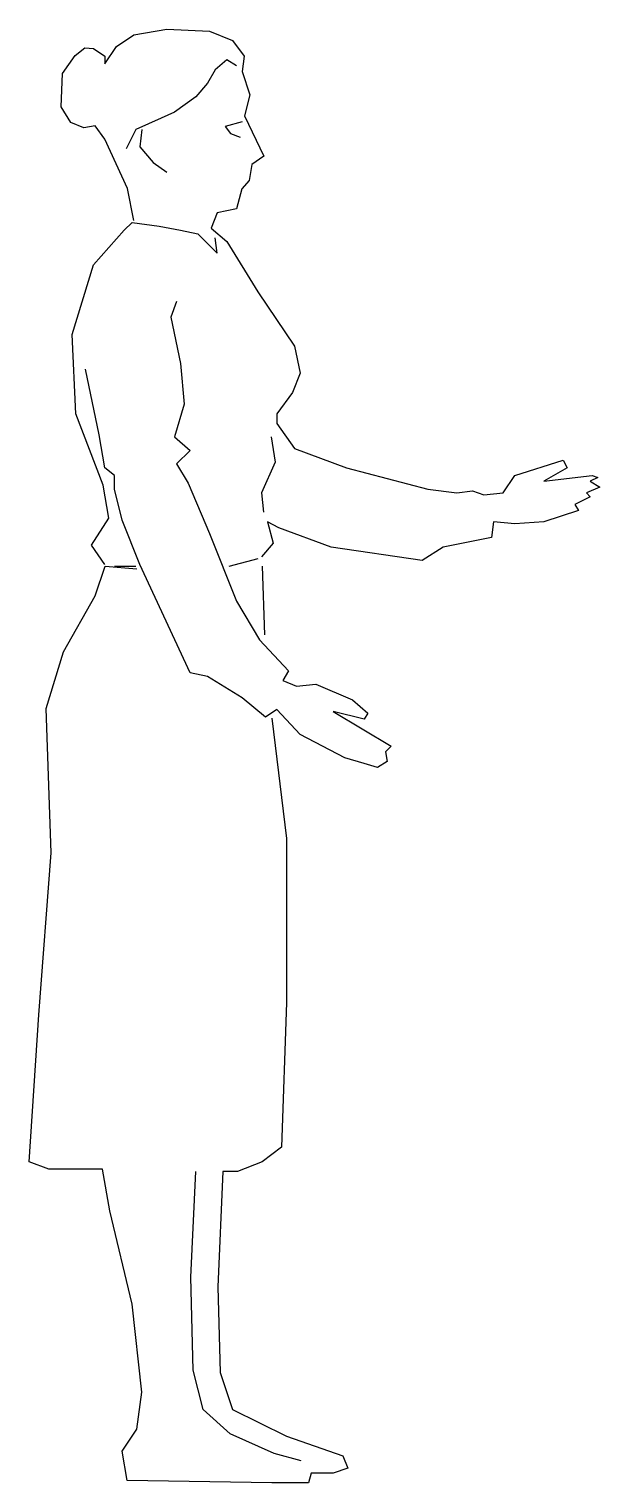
# Model space of a CAD drawing. Header units: millimetres. Extents: x -1587.44 to -1586.77, y 1838.12 to 1839.82.
import ezdxf

# ---------------------------------------------------------------- set-up
doc = ezdxf.new("R2010")
doc.units = ezdxf.units.MM
doc.header["$LTSCALE"] = 10
doc.layers.add('Humanos', color=2, linetype='Continuous')

msp = doc.modelspace()

# ---------------------------------------------------------------- linework, layer by layer
at = {"layer": 'Humanos'}
for p, q in [((-1587.3053, 1839.7016), (-1587.3075, 1839.6813)), ((-1587.3075, 1839.6813), (-1587.2917, 1839.6632)), ((-1587.2917, 1839.6632), (-1587.2759, 1839.652)), ((-1587.1648, 1839.192), (-1587.1619, 1839.1119))]:
    msp.add_line(p, q, dxfattribs=at)
for points in [[(-1587.3143, 1839.5956), (-1587.3217, 1839.6329), (-1587.3482, 1839.6903), (-1587.3595, 1839.7061), (-1587.373, 1839.7038), (-1587.3882, 1839.71), (-1587.3995, 1839.728), (-1587.3979, 1839.767), (-1587.383, 1839.7881), (-1587.3717, 1839.7971), (-1587.3617, 1839.7963), (-1587.3482, 1839.7873), (-1587.3482, 1839.7783), (-1587.3346, 1839.7986), (-1587.3143, 1839.8121), (-1587.2759, 1839.8189), (-1587.2263, 1839.8166), (-1587.1992, 1839.8054), (-1587.1856, 1839.7873), (-1587.1879, 1839.7693), (-1587.1789, 1839.7422), (-1587.1851, 1839.7175), (-1587.1626, 1839.6707), (-1587.1766, 1839.661), (-1587.1798, 1839.6423), (-1587.1884, 1839.6323), (-1587.1947, 1839.6091), (-1587.2172, 1839.6046), (-1587.224, 1839.5866), (-1587.206, 1839.5708), (-1587.1698, 1839.5121), (-1587.1269, 1839.449), (-1587.1202, 1839.4174), (-1587.1292, 1839.3948), (-1587.1473, 1839.37), (-1587.1473, 1839.3587), (-1587.1269, 1839.3294), (-1587.066, 1839.3068), (-1586.9712, 1839.282), (-1586.9373, 1839.2775), (-1586.9192, 1839.2798), (-1586.9057, 1839.2753), (-1586.8831, 1839.2775), (-1586.8696, 1839.2978), (-1586.8131, 1839.3159), (-1586.8086, 1839.3068), (-1586.8357, 1839.2911), (-1586.7793, 1839.2978), (-1586.7725, 1839.2956), (-1586.7815, 1839.2911), (-1586.7702, 1839.2843), (-1586.786, 1839.2775), (-1586.7815, 1839.273), (-1586.7996, 1839.264), (-1586.7951, 1839.2572), (-1586.8357, 1839.2437), (-1586.8696, 1839.2414), (-1586.8944, 1839.2437), (-1586.8967, 1839.2256), (-1586.9531, 1839.2144), (-1586.9779, 1839.1986), (-1587.084, 1839.2144), (-1587.145, 1839.2369), (-1587.1585, 1839.2437), (-1587.1518, 1839.2189), (-1587.1653, 1839.2031)], [(-1587.1947, 1839.776), (-1587.206, 1839.7828), (-1587.2195, 1839.7715), (-1587.2285, 1839.7557), (-1587.2421, 1839.7399), (-1587.2669, 1839.7219), (-1587.2827, 1839.7151), (-1587.3121, 1839.7016), (-1587.3233, 1839.679)], [(-1587.1879, 1839.7106), (-1587.2077, 1839.7051), (-1587.2014, 1839.6971), (-1587.1902, 1839.6926)], [(-1587.3482, 1839.1941), (-1587.364, 1839.2166), (-1587.3437, 1839.2482), (-1587.3504, 1839.2865), (-1587.382, 1839.37), (-1587.3866, 1839.4625), (-1587.3617, 1839.5437), (-1587.3256, 1839.5843), (-1587.3166, 1839.5933), (-1587.285, 1839.5888), (-1587.2601, 1839.5843), (-1587.2398, 1839.5798), (-1587.2172, 1839.5572), (-1587.2195, 1839.5753)], [(-1587.2647, 1839.5008), (-1587.2714, 1839.4828), (-1587.2601, 1839.4287), (-1587.2556, 1839.3813), (-1587.2669, 1839.3429), (-1587.2488, 1839.3271), (-1587.2647, 1839.3114), (-1587.2511, 1839.2888), (-1587.2263, 1839.2302), (-1587.1947, 1839.1512), (-1587.1676, 1839.1061), (-1587.1337, 1839.07), (-1587.1405, 1839.0587), (-1587.1247, 1839.052), (-1587.1021, 1839.0542), (-1587.0592, 1839.0362), (-1587.0411, 1839.0204), (-1587.0457, 1839.0136), (-1587.0818, 1839.0226), (-1587.0141, 1838.982), (-1587.0208, 1838.9753), (-1587.0186, 1838.964), (-1587.0299, 1838.9572), (-1587.0457, 1838.9617), (-1587.0682, 1838.9685), (-1587.1202, 1838.9956), (-1587.1473, 1839.0249), (-1587.1608, 1839.0159), (-1587.1879, 1839.0384), (-1587.2285, 1839.0632), (-1587.2488, 1839.0677), (-1587.3075, 1839.1941), (-1587.3279, 1839.2459), (-1587.3369, 1839.282), (-1587.3369, 1839.2978), (-1587.3482, 1839.3068), (-1587.355, 1839.3452), (-1587.3708, 1839.4219)], [(-1587.154, 1839.3429), (-1587.1495, 1839.3136), (-1587.1653, 1839.2775), (-1587.1631, 1839.255)], [(-1587.1533, 1839.0146), (-1587.1362, 1838.8744), (-1587.1362, 1838.6828), (-1587.1419, 1838.514), (-1587.1648, 1838.4968), (-1587.1934, 1838.4854), (-1587.2106, 1838.4854), (-1587.2163, 1838.351), (-1587.2135, 1838.2508), (-1587.1992, 1838.2079), (-1587.1362, 1838.1765), (-1587.0703, 1838.1536), (-1587.0646, 1838.1393), (-1587.0818, 1838.1335), (-1587.1075, 1838.1335), (-1587.1104, 1838.1221), (-1587.1533, 1838.1221), (-1587.3223, 1838.125), (-1587.328, 1838.1593), (-1587.3108, 1838.185), (-1587.3051, 1838.2279), (-1587.3165, 1838.3309), (-1587.3423, 1838.4396), (-1587.3509, 1838.4883), (-1587.4139, 1838.4883), (-1587.4368, 1838.4968), (-1587.4253, 1838.6685), (-1587.411, 1838.8573), (-1587.4167, 1839.0261), (-1587.3967, 1839.0919), (-1587.3595, 1839.1576), (-1587.348, 1839.192), (-1587.3108, 1839.1891)], [(-1587.3121, 1839.1918), (-1587.3369, 1839.1918)], [(-1587.1698, 1839.2008), (-1587.2037, 1839.1918)], [(-1587.119, 1838.1479), (-1587.1505, 1838.1564), (-1587.202, 1838.1793), (-1587.2335, 1838.2079), (-1587.245, 1838.2537), (-1587.2478, 1838.3624), (-1587.2421, 1838.4854)]]:
    msp.add_lwpolyline(points, dxfattribs=at)

doc.saveas('drawing.dxf')
